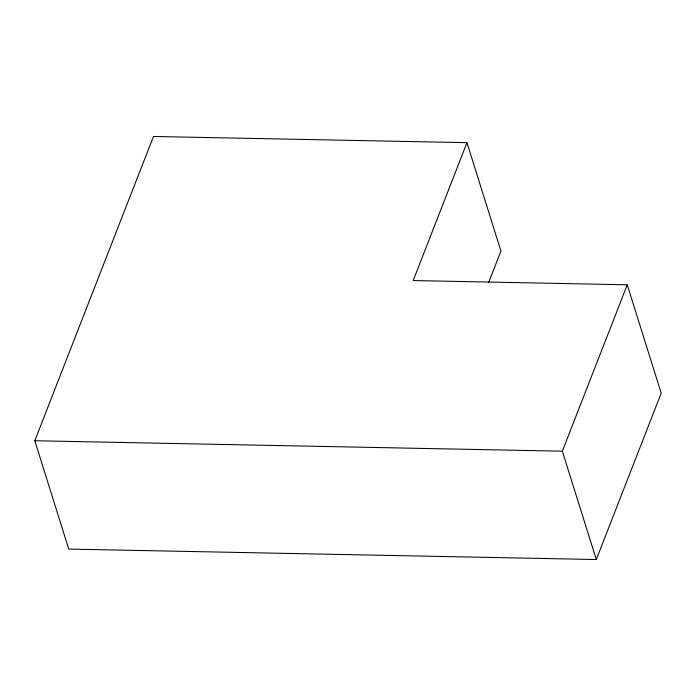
<?xml version="1.0" encoding="UTF-8"?>
<svg xmlns="http://www.w3.org/2000/svg" width="696" height="696" viewBox="0 0 696 696"><rect width="100%" height="100%" fill="white"/><g stroke="black" fill="none" stroke-linecap="round" stroke-linejoin="round"><path stroke-width="1.04" d="M466.964 142.671L413.18 280.558L627.244 284.795L661.2 393.144L596.298 559.532L68.756 549.092L34.8 440.742L153.494 136.468L466.964 142.671L500.92 251.021L488.749 282.219M596.298 559.532L562.342 451.191L627.244 284.795M34.8 440.742L562.342 451.191"/></g></svg>
